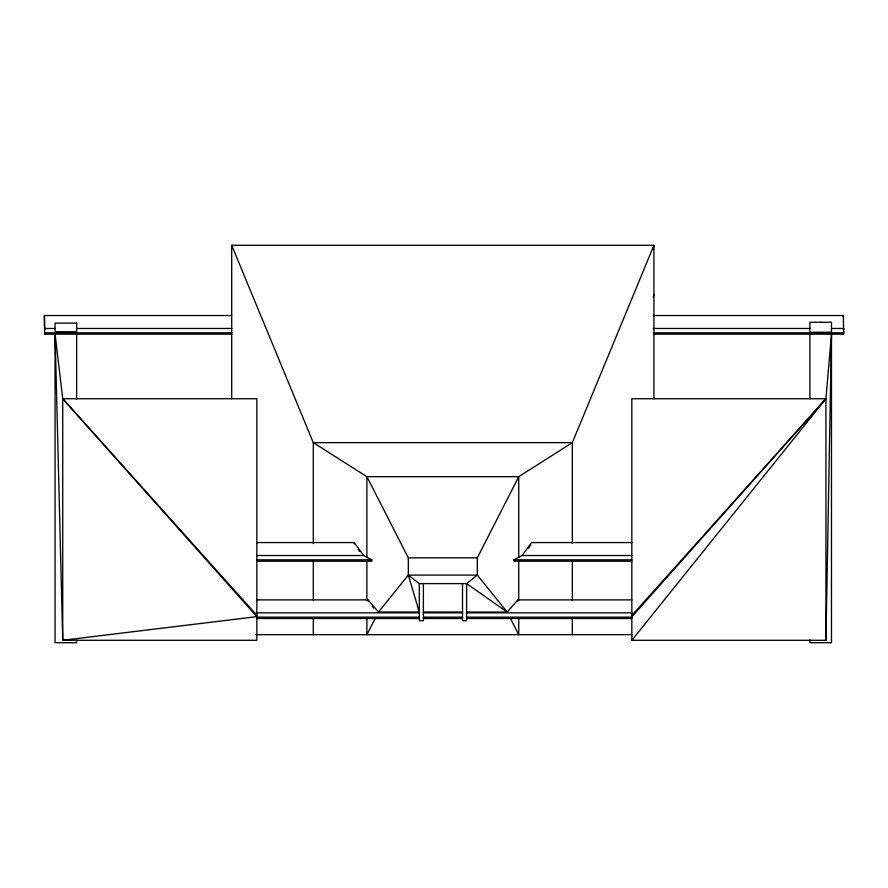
<?xml version="1.0" encoding="UTF-8"?>
<svg xmlns="http://www.w3.org/2000/svg" width="888" height="888" viewBox="0 0 888 888"><rect width="100%" height="100%" fill="white"/><g stroke="black" fill="none" stroke-linecap="round" stroke-linejoin="round"><path stroke-width="1.33" d="M825.929 640.281L831.479 334.132L825.929 398.734L825.929 640.281L631.834 640.281L631.834 398.734L825.929 398.734L631.834 640.281M653.013 249.35L653.934 245.299L231.701 245.299L231.701 398.734M653.235 297.28L653.934 294.605M374.936 618.925L366.899 634.676L366.899 618.115M631.834 599.888L517.793 599.888L507.203 612.087L477.322 575.091L477.322 557.831L518.736 476.678L572.338 442.646L653.934 245.299L653.934 398.734M631.834 561.205L513.93 561.205L513.93 559.829L522.1 555.522L531.535 542.579L631.834 542.579M528.382 548.262L530.746 545.032M256.843 599.888L367.987 599.888L378.477 611.999L408.314 575.091L408.314 557.831L366.899 476.678L313.298 442.646L231.701 245.299L232.312 247.996M631.834 616.816L825.929 398.734L631.834 615.495M44.4 315.54L44.611 329.859L44.4 315.54L231.657 315.54M653.335 315.54L843.367 315.54L843.578 329.859L843.6 334.166L653.568 334.166M55.078 328.482L44.611 328.482L44.633 334.166L231.89 334.166M76.645 328.482L231.89 328.482M653.279 328.482L809.912 328.482M831.479 328.482L843.578 328.482L843.6 334.166M231.89 332.8L44.633 332.8L44.633 334.166M653.568 332.8L843.6 332.8M62.737 398.734L256.843 398.734L256.843 640.281L62.737 640.281L55.078 333.944L62.737 398.734L62.737 640.281L256.843 616.638L62.737 398.734L256.843 615.317M256.843 542.579L354.245 542.579L363.669 555.522L371.85 559.829L371.85 561.205L256.843 561.205M256.843 555.522L363.669 555.522M522.1 555.522L631.834 555.522M408.314 557.831L477.322 557.831M256.843 559.829L371.85 559.829M513.93 559.829L631.834 559.829M408.314 575.091L477.322 575.091L466.611 583.605L419.291 583.605L408.314 575.091L419.291 612.032L378.477 611.999M256.843 612.831L419.291 612.831M423.387 612.831L462.515 612.831M466.611 612.831L631.834 612.831M256.843 617.149L419.291 617.149M423.387 617.149L462.515 617.149M466.611 617.149L631.834 617.149M256.843 618.514L419.291 618.514M423.387 618.514L462.515 618.514M466.611 618.514L631.834 618.514M255.677 634.676L632.189 634.676M423.387 612.032L462.515 612.054M466.611 612.065L507.203 612.087L466.611 583.605L466.611 620.701L462.515 620.701L462.515 583.605M372.172 606.093L373.848 608.025M358.175 549.339L359.74 551.492M510.722 618.991L518.736 634.676L518.736 618.137M843.578 328.482L843.578 329.859M843.367 315.54L843.367 316.916M831.479 333.355L831.479 642.701L809.912 642.701L809.912 639.937M809.912 333.344L809.912 398.734M572.338 543.5L572.338 442.646L313.298 442.646L313.298 543.5M572.338 561.46L572.338 600.144M572.338 618.092L572.338 634.676M518.736 557.475L518.736 476.678L366.899 476.678L366.899 557.409M518.736 560.228L518.736 600.21M517.793 599.888L517.793 601.265M423.387 583.605L423.387 620.701L419.291 620.701L419.291 583.605M367.987 599.888L367.987 601.265M366.899 560.162L366.899 600.177M354.245 542.579L354.245 543.944M313.298 561.46L313.298 600.144M313.298 618.092L313.298 634.676M76.645 332.889L76.645 399.278M76.645 639.937L76.645 642.701L55.078 642.701L55.078 332.878M76.645 323.11L55.078 323.132L55.078 331.724L76.645 331.746L76.645 323.11M820.701 322.266L809.912 322.277L809.912 332.245L831.479 332.256L831.479 322.277L820.701 322.266"/></g></svg>
